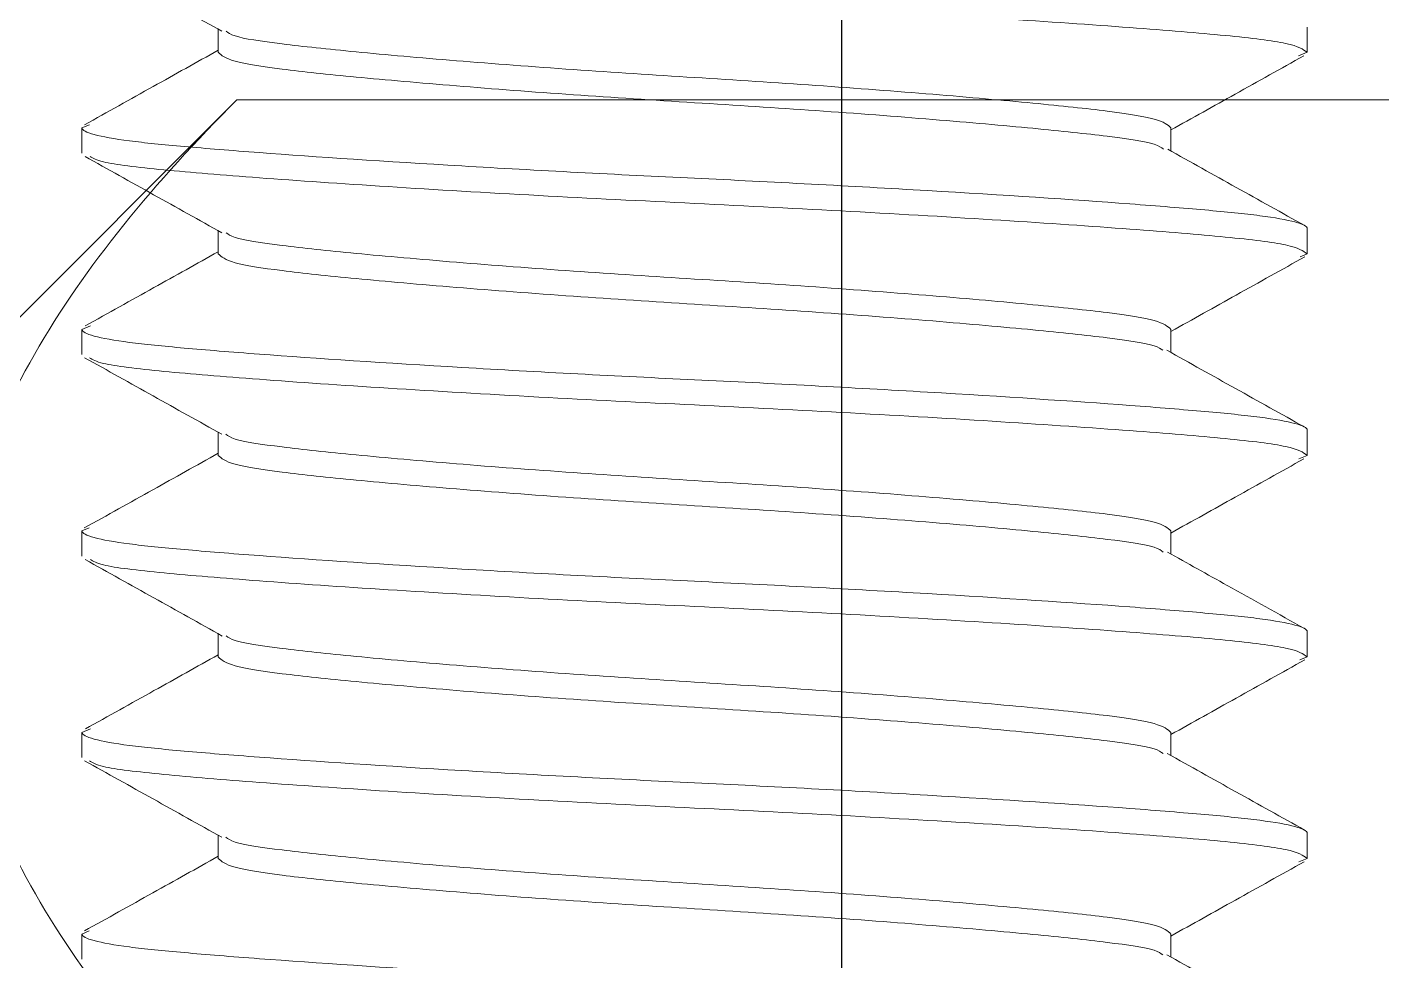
# Model space of a CAD drawing. Extents: x -82 to 113, y -82 to 93.
# Drawn here: x 27.8998 to 28.1099, y 70.4858 to 70.6306 of the extents above; entities that cross this region are included whole.
import ezdxf

# ---------------------------------------------------------------- set-up
doc = ezdxf.new("R2010")
doc.units = 0
doc.header["$MEASUREMENT"] = 0
doc.linetypes.add('CENTER', pattern=[2, 1.25, -0.25, 0.25, -0.25])
doc.layers.get('0').update_dxf_attribs({"linetype": 'CONTINUOUS'})
for name, color, linetype in [('Ballons', 7, 'CONTINUOUS'), ('Cen', 1, 'CENTER'), ('INERTIA', 7, 'CONTINUOUS')]:
    doc.layers.add(name, color=color, linetype=linetype)

# ---------------------------------------------------------------- blocks, each defined once
blk = doc.blocks.new('hdgh')
at = {"layer": 'Cen'}
blk.add_line((1.67047, 0.49322), (1.67047, -0.41224), dxfattribs=at)
blk = doc.blocks.new('gfdgsfg')
at = {"color": 7, "linetype": 'Continuous', "lineweight": 15}
for q in [(57.86139, 53.60965), (58.18952, 53.65316)]:
    blk.add_line((57.9049, 53.65316), q, dxfattribs=at)
for points, knots in [([(57.86139, 53.57197), (57.86139, 53.58609), (57.86571, 53.59998), (57.88128, 53.62735), (57.89219, 53.64044), (57.9049, 53.65316)], [0, 0, 0, 0, 0.5, 0.5, 1, 1, 1, 1]), ([(57.9049, 53.49078), (57.89217, 53.50351), (57.88135, 53.51653), (57.86979, 53.53676), (57.86671, 53.54363), (57.86251, 53.55764), (57.86139, 53.56486), (57.86139, 53.57197)], [0, 0, 0, 0, 0.5, 0.5, 0.75, 0.75, 1, 1, 1, 1])]:
    blk.add_open_spline(points, degree=3, knots=knots, dxfattribs=at)
blk = doc.blocks.new('25342')
at = {"color": 7, "linetype": 'Continuous', "lineweight": 15}
for p, q in [((1.40234, 0.095), (1.40181, 0.0937)), ((1.40625, 0.095), (1.40234, 0.095)), ((1.43359, 0.095), (1.43313, 0.09386)), ((1.4375, 0.095), (1.43359, 0.095)), ((1.46484, 0.095), (1.4643, 0.09367)), ((1.46875, 0.095), (1.46484, 0.095)), ((1.49609, 0.095), (1.49563, 0.09388)), ((1.5, 0.095), (1.49609, 0.095)), ((1.52734, 0.095), (1.52679, 0.09366)), ((1.53125, 0.095), (1.52734, 0.095)), ((1.39062, 0.07386), (1.38705, 0.07386)), ((1.42187, 0.07386), (1.4183, 0.07386)), ((1.45312, 0.07386), (1.44955, 0.07386)), ((1.48437, 0.07386), (1.4808, 0.07386)), ((1.51563, 0.07386), (1.51204, 0.07386)), ((1.40234, -0.07386), (1.40592, -0.07386)), ((1.43359, -0.07386), (1.43717, -0.07386)), ((1.46484, -0.07386), (1.46842, -0.07386)), ((1.49609, -0.07386), (1.49967, -0.07386)), ((1.52734, -0.07386), (1.53092, -0.07386)), ((1.39109, -0.09387), (1.39062, -0.095)), ((1.42242, -0.09366), (1.42187, -0.095)), ((1.45358, -0.09388), (1.45313, -0.095)), ((1.48492, -0.09367), (1.48437, -0.095)), ((1.5161, -0.09384), (1.51563, -0.095)), ((1.38672, -0.095), (1.39062, -0.095)), ((1.41797, -0.095), (1.42187, -0.095)), ((1.44922, -0.095), (1.45313, -0.095)), ((1.48047, -0.095), (1.48437, -0.095)), ((1.51172, -0.095), (1.51563, -0.095))]:
    blk.add_line(p, q, dxfattribs=at)
for points, knots in [([(1.39062, -0.095), (1.38993, -0.095), (1.38923, -0.09235), (1.3883, -0.08526), (1.38803, -0.08246), (1.38744, -0.07578), (1.38712, -0.07188), (1.38613, -0.05868), (1.38541, -0.04782), (1.38403, -0.02438), (1.38338, -0.01188), (1.38225, 0.01187), (1.38159, 0.02438), (1.38021, 0.04782), (1.3795, 0.05868), (1.37851, 0.07188), (1.37819, 0.07578), (1.3776, 0.08246), (1.37732, 0.08526), (1.37639, 0.09235), (1.3757, 0.095), (1.375, 0.095)], [0, 0, 0, 0, 0.125, 0.125, 0.1875, 0.1875, 0.25, 0.25, 0.375, 0.375, 0.5, 0.5, 0.625, 0.625, 0.75, 0.75, 0.8125, 0.8125, 0.875, 0.875, 1, 1, 1, 1]), ([(1.4175, -0.09385), (1.41719, -0.09336), (1.41644, -0.09216), (1.41537, -0.08303), (1.41414, -0.0681), (1.41276, -0.04805), (1.41138, -0.02473), (1.41016, 0), (1.40893, 0.02473), (1.40755, 0.04806), (1.40617, 0.06807), (1.40495, 0.08311), (1.40372, 0.09307), (1.40281, 0.09435), (1.40234, 0.095)], [0, 0, 0, 0, 0.057361, 0.141696, 0.22603, 0.313357, 0.400683, 0.485017, 0.569352, 0.656678, 0.744005, 0.828339, 0.912674, 1, 1, 1, 1]), ([(1.42187, -0.095), (1.42118, -0.095), (1.42048, -0.09235), (1.41955, -0.08526), (1.41928, -0.08246), (1.41869, -0.07578), (1.41837, -0.07188), (1.41738, -0.05868), (1.41666, -0.04782), (1.41528, -0.02438), (1.41463, -0.01188), (1.4135, 0.01187), (1.41284, 0.02438), (1.41146, 0.04782), (1.41075, 0.05868), (1.40976, 0.07188), (1.40944, 0.07578), (1.40885, 0.08246), (1.40857, 0.08526), (1.40764, 0.09235), (1.40695, 0.095), (1.40625, 0.095)], [0, 0, 0, 0, 0.125, 0.125, 0.1875, 0.1875, 0.25, 0.25, 0.375, 0.375, 0.5, 0.5, 0.625, 0.625, 0.75, 0.75, 0.8125, 0.8125, 0.875, 0.875, 1, 1, 1, 1]), ([(1.41861, 0.0733), (1.41663, 0.07684), (1.41267, 0.08394), (1.40872, 0.09103), (1.40674, 0.09458)], [0, 0, 0, 0, 0.499663, 1, 1, 1, 1]), ([(1.43313, 0.09462), (1.43115, 0.09107), (1.4273, 0.08415), (1.42343, 0.07723), (1.42155, 0.07386)], [0, 0, 0, 0, 0.512089, 1, 1, 1, 1]), ([(1.44868, -0.09369), (1.4484, -0.09323), (1.44767, -0.09204), (1.44662, -0.08301), (1.44539, -0.0681), (1.44401, -0.04805), (1.44263, -0.02473), (1.44141, 0), (1.44018, 0.02473), (1.4388, 0.04806), (1.43742, 0.06807), (1.4362, 0.08311), (1.43497, 0.09307), (1.43406, 0.09435), (1.43359, 0.095)], [0, 0, 0, 0, 0.053361, 0.138053, 0.222745, 0.310442, 0.398139, 0.482832, 0.567524, 0.655221, 0.742918, 0.827611, 0.912303, 1, 1, 1, 1]), ([(1.45313, -0.095), (1.45243, -0.095), (1.45173, -0.09235), (1.4508, -0.08526), (1.45053, -0.08246), (1.44994, -0.07578), (1.44962, -0.07188), (1.44863, -0.05868), (1.44791, -0.04782), (1.44653, -0.02438), (1.44588, -0.01188), (1.44475, 0.01187), (1.44409, 0.02438), (1.44271, 0.04782), (1.442, 0.05868), (1.44101, 0.07188), (1.44069, 0.07578), (1.4401, 0.08246), (1.43982, 0.08526), (1.43889, 0.09235), (1.4382, 0.095), (1.4375, 0.095)], [0, 0, 0, 0, 0.125, 0.125, 0.1875, 0.1875, 0.25, 0.25, 0.375, 0.375, 0.5, 0.5, 0.625, 0.625, 0.75, 0.75, 0.8125, 0.8125, 0.875, 0.875, 1, 1, 1, 1]), ([(1.44985, 0.07331), (1.44812, 0.07641), (1.44417, 0.08348), (1.44023, 0.09056), (1.43801, 0.09455)], [0, 0, 0, 0, 0.437537, 1, 1, 1, 1]), ([(1.47999, -0.09382), (1.47969, -0.09334), (1.47894, -0.09214), (1.47787, -0.08303), (1.47664, -0.0681), (1.47526, -0.04805), (1.47388, -0.02473), (1.47266, 0), (1.47143, 0.02473), (1.47005, 0.04806), (1.46867, 0.06807), (1.46745, 0.08311), (1.46622, 0.09307), (1.46531, 0.09435), (1.46484, 0.095)], [0, 0, 0, 0, 0.056678, 0.141074, 0.225469, 0.312859, 0.400249, 0.484644, 0.56904, 0.656429, 0.743819, 0.828215, 0.91261, 1, 1, 1, 1]), ([(1.48437, -0.095), (1.48368, -0.095), (1.48298, -0.09235), (1.48205, -0.08526), (1.48178, -0.08246), (1.48119, -0.07578), (1.48087, -0.07188), (1.47988, -0.05868), (1.47916, -0.04782), (1.47778, -0.02438), (1.47713, -0.01188), (1.476, 0.01187), (1.47534, 0.02438), (1.47396, 0.04782), (1.47325, 0.05868), (1.47226, 0.07188), (1.47194, 0.07578), (1.47135, 0.08246), (1.47107, 0.08526), (1.47014, 0.09235), (1.46945, 0.095), (1.46875, 0.095)], [0, 0, 0, 0, 0.125, 0.125, 0.1875, 0.1875, 0.25, 0.25, 0.375, 0.375, 0.5, 0.5, 0.625, 0.625, 0.75, 0.75, 0.8125, 0.8125, 0.875, 0.875, 1, 1, 1, 1]), ([(1.49563, 0.09463), (1.49366, 0.09108), (1.4898, 0.08416), (1.48594, 0.07724), (1.48405, 0.07386)], [0, 0, 0, 0, 0.511951, 1, 1, 1, 1]), ([(1.51119, -0.09372), (1.51091, -0.09325), (1.51017, -0.09206), (1.50912, -0.08302), (1.50789, -0.0681), (1.50651, -0.04805), (1.50513, -0.02473), (1.50391, 0), (1.50268, 0.02473), (1.5013, 0.04806), (1.49992, 0.06807), (1.4987, 0.08311), (1.49747, 0.09307), (1.49656, 0.09435), (1.49609, 0.095)], [0, 0, 0, 0, 0.054078, 0.138706, 0.223334, 0.310965, 0.398595, 0.483224, 0.567852, 0.655482, 0.743113, 0.827741, 0.912369, 1, 1, 1, 1]), ([(1.51563, -0.095), (1.51493, -0.095), (1.51423, -0.09235), (1.5133, -0.08526), (1.51303, -0.08246), (1.51244, -0.07578), (1.51212, -0.07188), (1.51113, -0.05868), (1.51041, -0.04782), (1.50903, -0.02438), (1.50838, -0.01188), (1.50725, 0.01187), (1.50659, 0.02438), (1.50521, 0.04782), (1.5045, 0.05868), (1.50351, 0.07188), (1.50319, 0.07578), (1.5026, 0.08246), (1.50232, 0.08526), (1.50139, 0.09235), (1.5007, 0.095), (1.5, 0.095)], [0, 0, 0, 0, 0.125, 0.125, 0.1875, 0.1875, 0.25, 0.25, 0.375, 0.375, 0.5, 0.5, 0.625, 0.625, 0.75, 0.75, 0.8125, 0.8125, 0.875, 0.875, 1, 1, 1, 1]), ([(1.51232, 0.07336), (1.51035, 0.0769), (1.50639, 0.08398), (1.50245, 0.09106), (1.50047, 0.09461)], [0, 0, 0, 0, 0.499759, 1, 1, 1, 1]), ([(1.54247, -0.09379), (1.54218, -0.09331), (1.54143, -0.09212), (1.54037, -0.08302), (1.53914, -0.0681), (1.53776, -0.04805), (1.53638, -0.02473), (1.53516, 0), (1.53393, 0.02473), (1.53255, 0.04806), (1.53117, 0.06807), (1.52995, 0.08311), (1.52872, 0.09307), (1.52781, 0.09435), (1.52734, 0.095)], [0, 0, 0, 0, 0.05586, 0.140329, 0.224797, 0.312263, 0.399728, 0.484197, 0.568666, 0.656131, 0.743597, 0.828066, 0.912534, 1, 1, 1, 1]), ([(1.38739, 0.07325), (1.38541, 0.07678), (1.38146, 0.08386), (1.37751, 0.09095), (1.37554, 0.09449)], [0, 0, 0, 0, 0.499753, 1, 1, 1, 1]), ([(1.40181, 0.0945), (1.39983, 0.09095), (1.396, 0.08407), (1.39216, 0.07719), (1.3903, 0.07386)], [0, 0, 0, 0, 0.515971, 1, 1, 1, 1]), ([(1.4643, 0.09448), (1.46232, 0.09093), (1.45849, 0.08405), (1.45465, 0.07718), (1.4528, 0.07386)], [0, 0, 0, 0, 0.516324, 1, 1, 1, 1]), ([(1.48114, 0.07324), (1.47916, 0.07678), (1.4752, 0.08388), (1.47125, 0.09097), (1.46927, 0.09453)], [0, 0, 0, 0, 0.4996566, 1, 1, 1, 1]), ([(1.52679, 0.09447), (1.52482, 0.09092), (1.52099, 0.08405), (1.51715, 0.07718), (1.5153, 0.07386)], [0, 0, 0, 0, 0.5164409, 1, 1, 1, 1]), ([(1.40564, -0.0727), (1.40538, -0.07236), (1.40468, -0.07145), (1.40365, -0.06453), (1.40242, -0.05295), (1.40104, -0.03736), (1.39966, -0.01923), (1.39844, 0), (1.39721, 0.01923), (1.39583, 0.03736), (1.39445, 0.05292), (1.39323, 0.06461), (1.392, 0.07236), (1.39109, 0.07335), (1.39062, 0.07386)], [0, 0, 0, 0, 0.048786, 0.133882, 0.218979, 0.307106, 0.395233, 0.480329, 0.565426, 0.653553, 0.74168, 0.826776, 0.911873, 1, 1, 1, 1]), ([(1.43684, -0.07261), (1.4366, -0.07229), (1.43591, -0.07138), (1.4349, -0.06452), (1.43367, -0.05295), (1.43229, -0.03736), (1.43091, -0.01923), (1.42969, 0), (1.42846, 0.01923), (1.42708, 0.03736), (1.4257, 0.05292), (1.42448, 0.06461), (1.42325, 0.07236), (1.42234, 0.07335), (1.42187, 0.07386)], [0, 0, 0, 0, 0.045863, 0.131222, 0.21658, 0.304977, 0.393375, 0.478733, 0.564091, 0.652489, 0.740886, 0.826244, 0.911602, 1, 1, 1, 1]), ([(1.46812, -0.07267), (1.46787, -0.07234), (1.46717, -0.07143), (1.46615, -0.06452), (1.46492, -0.05295), (1.46354, -0.03736), (1.46216, -0.01923), (1.46094, 0), (1.45971, 0.01923), (1.45833, 0.03736), (1.45695, 0.05292), (1.45573, 0.06461), (1.4545, 0.07236), (1.45359, 0.07335), (1.45313, 0.07386)], [0, 0, 0, 0, 0.04792, 0.133094, 0.218268, 0.306476, 0.394683, 0.479857, 0.565031, 0.653238, 0.741445, 0.826619, 0.911793, 1, 1, 1, 1]), ([(1.49936, -0.07264), (1.49911, -0.07231), (1.49842, -0.0714), (1.4974, -0.06452), (1.49617, -0.05295), (1.49479, -0.03736), (1.49341, -0.01923), (1.49219, 0), (1.49096, 0.01923), (1.48958, 0.03736), (1.4882, 0.05292), (1.48698, 0.06461), (1.48575, 0.07236), (1.48484, 0.07335), (1.48437, 0.07386)], [0, 0, 0, 0, 0.046819, 0.132092, 0.217365, 0.305674, 0.393984, 0.479256, 0.564529, 0.652839, 0.741148, 0.826421, 0.911694, 1, 1, 1, 1]), ([(1.53061, -0.07264), (1.53036, -0.07232), (1.52967, -0.0714), (1.52865, -0.06452), (1.52742, -0.05295), (1.52604, -0.03736), (1.52466, -0.01923), (1.52344, 0), (1.52221, 0.01923), (1.52083, 0.03736), (1.51945, 0.05292), (1.51823, 0.06461), (1.517, 0.07236), (1.51609, 0.07335), (1.51563, 0.07386)], [0, 0, 0, 0, 0.04697, 0.132231, 0.217492, 0.305788, 0.394085, 0.479346, 0.564607, 0.652904, 0.741201, 0.826461, 0.911722, 1, 1, 1, 1]), ([(1.40234, -0.07386), (1.40188, -0.07335), (1.40096, -0.07236), (1.39974, -0.06461), (1.39851, -0.05292), (1.39714, -0.03736), (1.39576, -0.01923), (1.39453, 0), (1.39331, 0.01923), (1.39193, 0.03736), (1.39055, 0.05295), (1.38932, 0.06452), (1.38831, 0.07137), (1.38762, 0.07228), (1.38738, 0.0726)], [0, 0, 0, 0, 0.0883837, 0.1737552, 0.2591267, 0.3475383, 0.4359499, 0.5213214, 0.6066929, 0.6951045, 0.7835161, 0.8688876, 0.9542591, 1, 1, 1, 1]), ([(1.43359, -0.07386), (1.43313, -0.07335), (1.43221, -0.07236), (1.43099, -0.06461), (1.42976, -0.05292), (1.42839, -0.03736), (1.42701, -0.01923), (1.42578, 0), (1.42456, 0.01923), (1.42318, 0.03736), (1.4218, 0.05295), (1.42057, 0.06452), (1.41955, 0.07141), (1.41885, 0.07233), (1.4186, 0.07266)], [0, 0, 0, 0, 0.088229, 0.173444, 0.258659, 0.346908, 0.435158, 0.520373, 0.605588, 0.693837, 0.782087, 0.867301, 0.952516, 1, 1, 1, 1]), ([(1.46484, -0.07386), (1.46438, -0.07335), (1.46346, -0.07236), (1.46224, -0.06461), (1.46101, -0.05292), (1.45964, -0.03736), (1.45826, -0.01923), (1.45703, 0), (1.45581, 0.01923), (1.45443, 0.03736), (1.45305, 0.05295), (1.45182, 0.06452), (1.45079, 0.07143), (1.4501, 0.07234), (1.44984, 0.07267)], [0, 0, 0, 0, 0.088191, 0.173355, 0.258519, 0.346716, 0.434912, 0.520076, 0.60524, 0.693436, 0.781633, 0.866797, 0.951961, 1, 1, 1, 1]), ([(1.49609, -0.07386), (1.49563, -0.07335), (1.49471, -0.07236), (1.49349, -0.06461), (1.49226, -0.05292), (1.49089, -0.03736), (1.48951, -0.01923), (1.48828, 0), (1.48706, 0.01923), (1.48568, 0.03736), (1.4843, 0.05295), (1.48307, 0.06452), (1.48206, 0.07137), (1.48137, 0.07228), (1.48114, 0.07259)], [0, 0, 0, 0, 0.08844, 0.173838, 0.259237, 0.347676, 0.436116, 0.521515, 0.606913, 0.695353, 0.783792, 0.869191, 0.954589, 1, 1, 1, 1]), ([(1.52734, -0.07386), (1.52688, -0.07335), (1.52596, -0.07236), (1.52474, -0.06461), (1.52351, -0.05292), (1.52214, -0.03736), (1.52076, -0.01923), (1.51953, 0), (1.51831, 0.01923), (1.51693, 0.03736), (1.51555, 0.05295), (1.51432, 0.06453), (1.51328, 0.07147), (1.51258, 0.07239), (1.51231, 0.07273)], [0, 0, 0, 0, 0.088031, 0.173034, 0.258038, 0.346069, 0.434099, 0.519103, 0.604107, 0.692138, 0.780168, 0.865172, 0.950176, 1, 1, 1, 1]), ([(1.40563, -0.07333), (1.40761, -0.07688), (1.41157, -0.08397), (1.41552, -0.09106), (1.4175, -0.09461)], [0, 0, 0, 0, 0.499679, 1, 1, 1, 1]), ([(1.43683, -0.07325), (1.43881, -0.07679), (1.44276, -0.08386), (1.44671, -0.09095), (1.44868, -0.09449)], [0, 0, 0, 0, 0.499757, 1, 1, 1, 1]), ([(1.46812, -0.07331), (1.47009, -0.07685), (1.47406, -0.08395), (1.47801, -0.09104), (1.47999, -0.09459)], [0, 0, 0, 0, 0.499667, 1, 1, 1, 1]), ([(1.49935, -0.07328), (1.50132, -0.07681), (1.50527, -0.08389), (1.50922, -0.09097), (1.51119, -0.09452)], [0, 0, 0, 0, 0.499771, 1, 1, 1, 1]), ([(1.5306, -0.07328), (1.53258, -0.07683), (1.53654, -0.08392), (1.5405, -0.09102), (1.54247, -0.09457)], [0, 0, 0, 0, 0.499659, 1, 1, 1, 1]), ([(1.39109, -0.09462), (1.39306, -0.09108), (1.39692, -0.08416), (1.40078, -0.07724), (1.40267, -0.07386)], [0, 0, 0, 0, 0.512021, 1, 1, 1, 1]), ([(1.42243, -0.09447), (1.4244, -0.09092), (1.42823, -0.08405), (1.43207, -0.07718), (1.43392, -0.07386)], [0, 0, 0, 0, 0.51638, 1, 1, 1, 1]), ([(1.45358, -0.09463), (1.45556, -0.09108), (1.45942, -0.08416), (1.46328, -0.07724), (1.46517, -0.07386)], [0, 0, 0, 0, 0.51225, 1, 1, 1, 1]), ([(1.48492, -0.09448), (1.4869, -0.09093), (1.49073, -0.08406), (1.49456, -0.07719), (1.49642, -0.07386)], [0, 0, 0, 0, 0.515617, 1, 1, 1, 1]), ([(1.5161, -0.0946), (1.51808, -0.09105), (1.52193, -0.08414), (1.52579, -0.07722), (1.52767, -0.07386)], [0, 0, 0, 0, 0.513295, 1, 1, 1, 1])]:
    blk.add_open_spline(points, degree=3, knots=knots, dxfattribs=at)

msp = doc.modelspace()

# ---------------------------------------------------------------- block references
msp.add_blockref('hdgh', (26.3556, 70.5085))
at = {"layer": 'Ballons', "xscale": -1, "rotation": 270}
msp.add_blockref('25342', (28.00329, 69.09932), dxfattribs=at)
at = {"layer": 'INERTIA', "color": 7}
msp.add_blockref('gfdgsfg', (-29.97257, 16.96615), dxfattribs=at)

doc.saveas('drawing.dxf')
